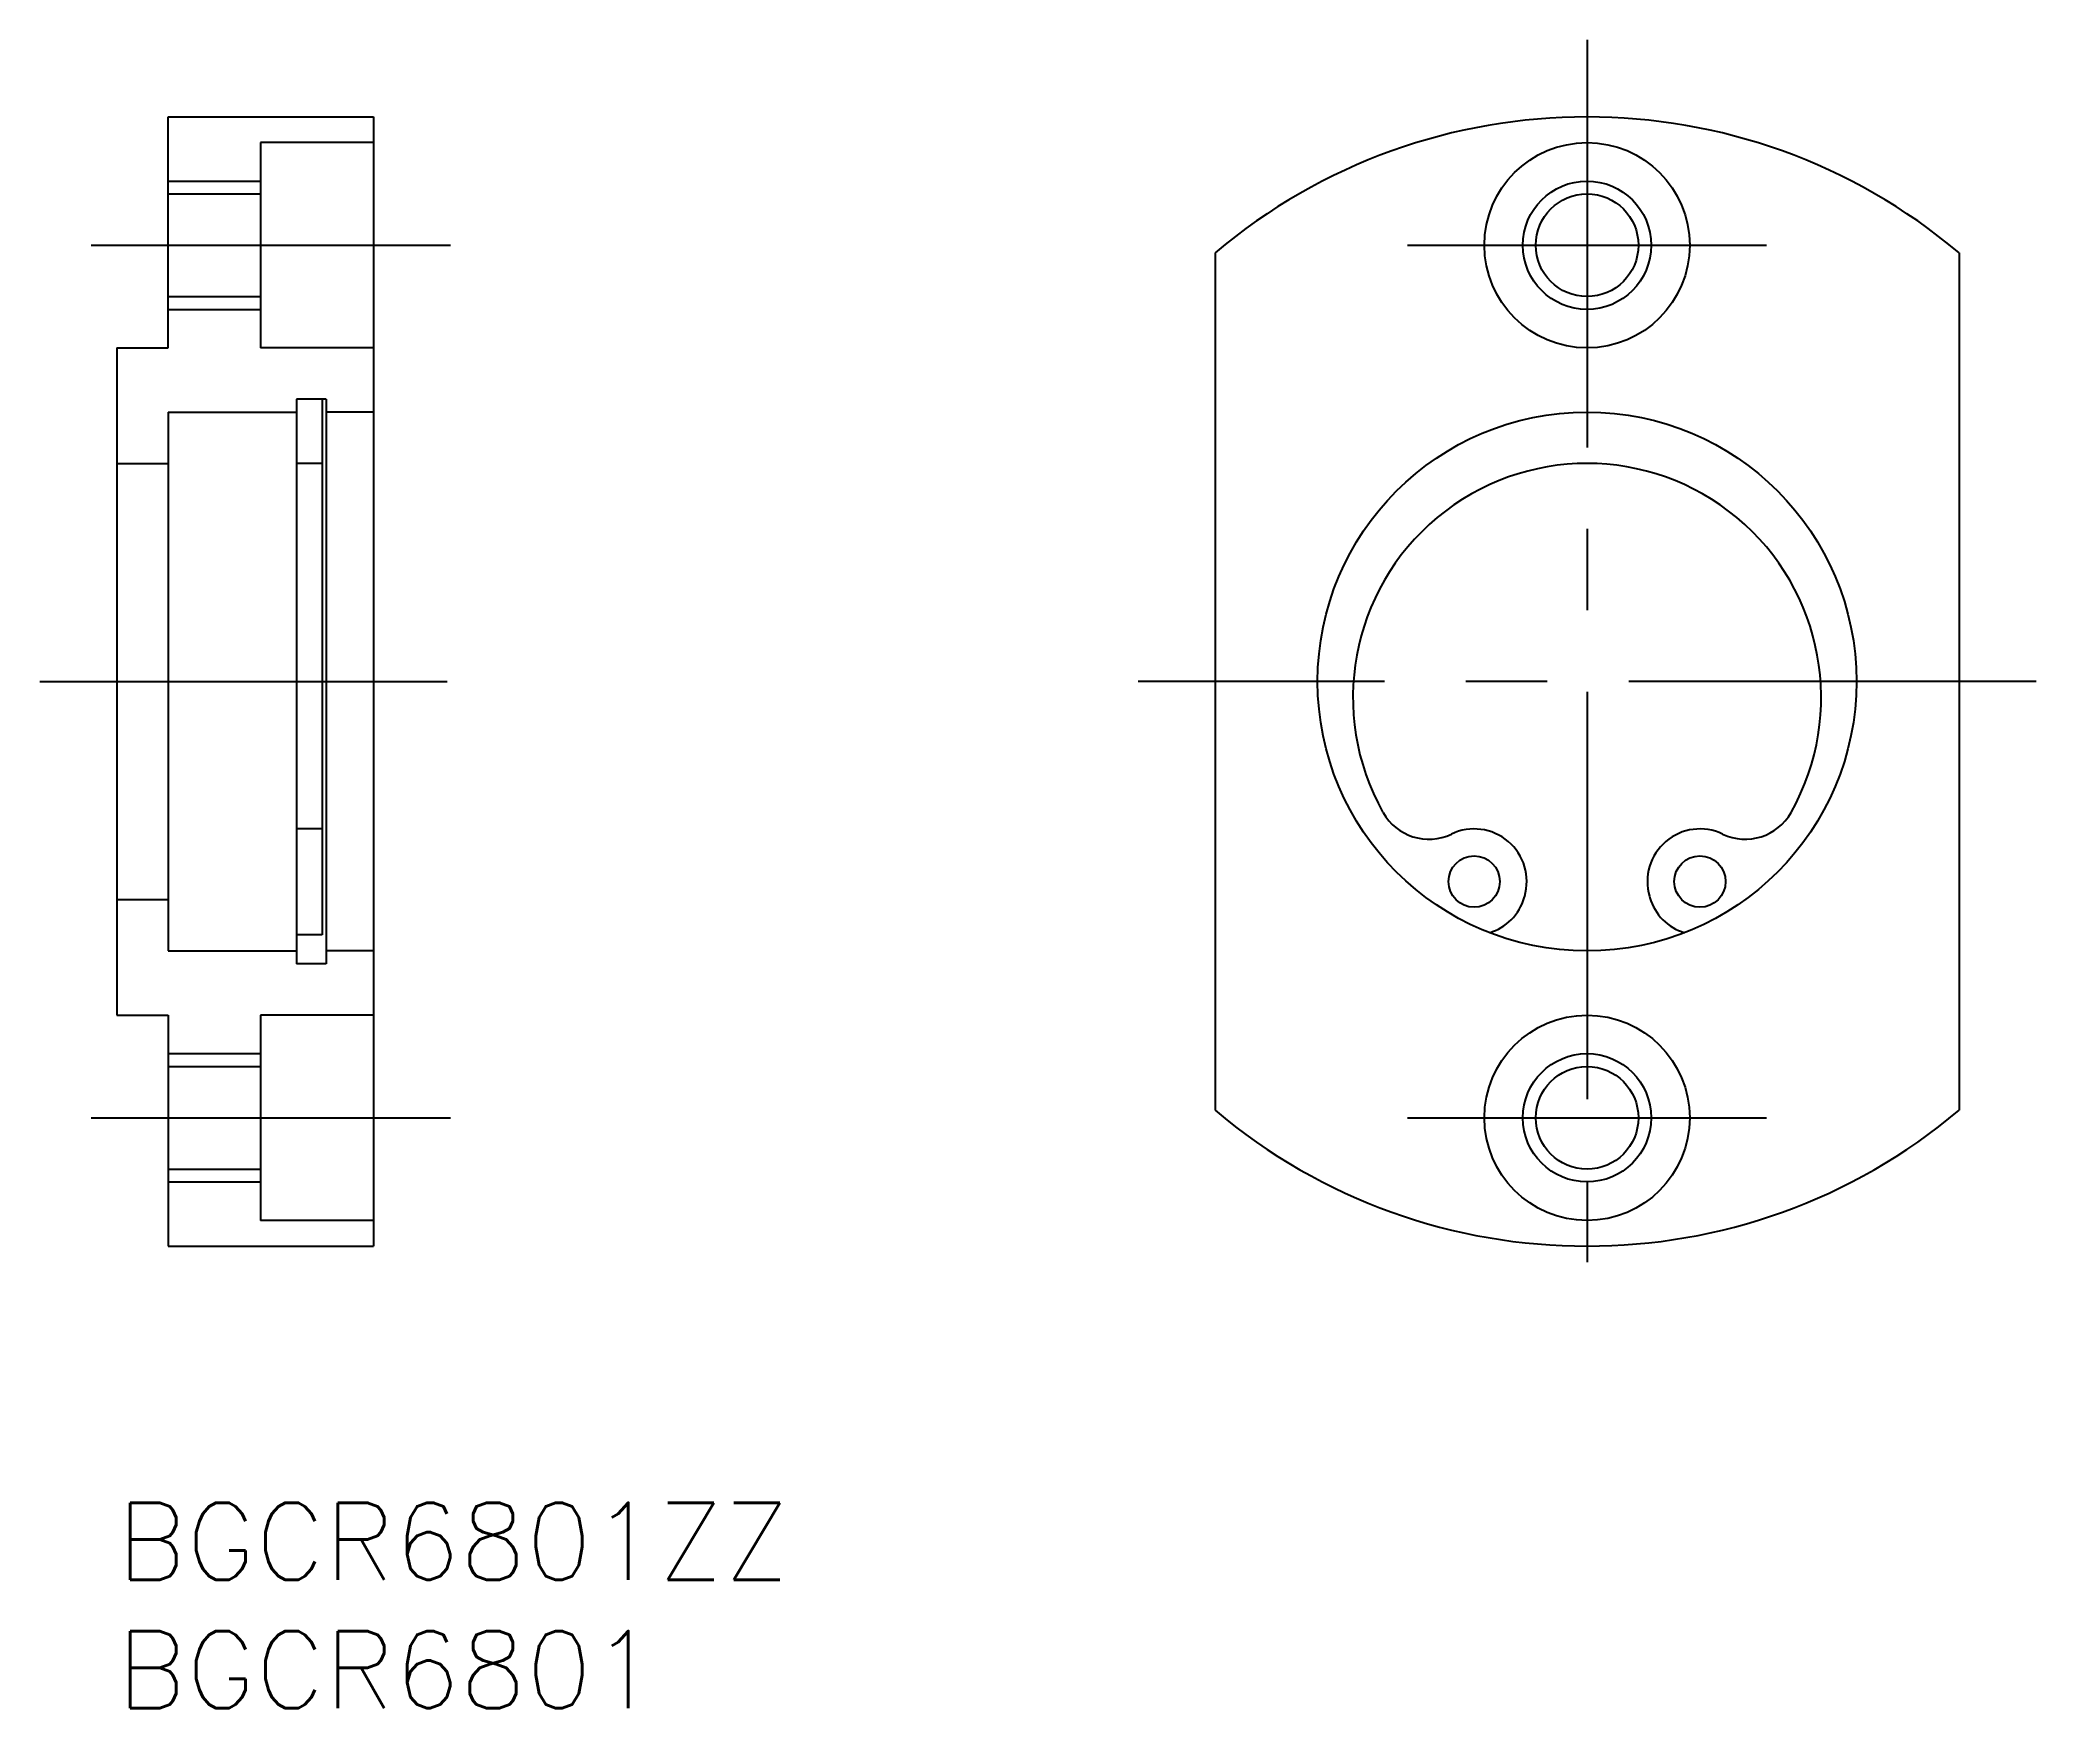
# Model space of a CAD drawing. Extents: x -3 to 74.8, y -8 to 57.
import ezdxf

# ---------------------------------------------------------------- set-up
doc = ezdxf.new("R2010")
doc.units = 0
doc.header["$LTSCALE"] = 0.5
doc.linetypes.add('CENTER', pattern=[50.8, 31.75, -6.35, 6.35, -6.35])
for name, color, linetype in [('MSM_CENTER', 1, 'CENTER'), ('MSM_CONTINUOUS', 7, 'CONTINUOUS'), ('MSM_NARROW', 5, 'CONTINUOUS'), ('MSM_PART_NUMBER', 7, 'CONTINUOUS')]:
    doc.layers.add(name, color=color, linetype=linetype)
doc.styles.get("Standard").update_dxf_attribs({"font": 'txt.shx', "height": 3, "bigfont": 'bigfont.shx'})

# ---------------------------------------------------------------- blocks, each defined once
blk = doc.blocks.new('*U4')
at = {"layer": 'MSM_PART_NUMBER'}
blk.add_text('BGCR6801ZZ', height=3, dxfattribs=at).set_placement((0, -3))
blk = doc.blocks.new('*U5')
at = {"layer": 'MSM_PART_NUMBER'}
blk.add_text('BGCR6801', height=3, dxfattribs=at).set_placement((0, -8))

msp = doc.modelspace()

# ---------------------------------------------------------------- linework, layer by layer
at = {"layer": 'MSM_CENTER'}
for p, q in [((57.298, 57), (57.298, 7)), ((-1, 49), (13, 49)), ((50.298, 49), (64.298, 49)), ((-3, 32), (13, 32)), ((74.798, 32), (39.798, 32)), ((-1, 15), (13, 15)), ((50.298, 15), (64.298, 15))]:
    msp.add_line(p, q, dxfattribs=at)
at = {"layer": 'MSM_CONTINUOUS'}
for p, q in [((2, 54), (10, 54)), ((2, 45), (2, 54)), ((10, 54), (10, 10)), ((10, 53), (5.6, 53)), ((5.6, 53), (5.6, 45)), ((2, 51), (5.6, 51)), ((42.798, 48.705), (42.798, 15.295)), ((71.798, 48.705), (71.798, 15.295)), ((2, 47), (5.6, 47)), ((0, 45), (2, 45)), ((0, 45), (0, 19)), ((10, 45), (5.6, 45)), ((7, 43), (7, 21)), ((8.15, 43, 0.5), (7, 43, 0.5)), ((8, 43), (8, 22.132)), ((8.15, 43), (8.15, 21)), ((2, 42.5), (7, 42.5)), ((2, 42.5), (2, 21.5)), ((10, 42.5, 0.5), (8.15, 42.5, 0.5)), ((0, 40.5), (2, 40.5)), ((8, 40.5, 0.5), (7, 40.5, 0.5)), ((8, 26.256, 0.5), (7, 26.256, 0.5)), ((0, 23.5), (2, 23.5)), ((54.849, 23.574), (54.867, 23.634)), ((59.73, 23.634), (59.747, 23.574)), ((8, 22.132, 0.5), (7, 22.132, 0.5)), ((2, 21.5), (7, 21.5)), ((10, 21.5, 0.5), (8.15, 21.5, 0.5)), ((8.15, 21, 0.5), (7, 21, 0.5)), ((0, 19), (2, 19)), ((2, 19), (2, 10)), ((10, 19), (5.6, 19)), ((5.6, 19), (5.6, 11)), ((2, 17), (5.6, 17)), ((2, 13), (5.6, 13)), ((10, 11), (5.6, 11)), ((2, 10), (10, 10))]:
    msp.add_line(p, q, dxfattribs=at)
for centre, radius in [((57.298, 49), 4), ((57.298, 49), 2), ((57.298, 32), 10.5), ((52.898, 24.206), 1), ((61.698, 24.206), 1), ((57.298, 15), 4), ((57.298, 15), 2)]:
    msp.add_circle(centre, radius, dxfattribs=at)
for centre, radius, start, end in [((57.298, 31.5), 22.5, 49.87597, 130.12403), ((57.298, 31.375), 9.125, 330.641, 209.359), ((51.132, 27.906), 2.05, 209.359, 295.51898), ((63.465, 27.906), 2.05, 244.48102, 330.641), ((52.898, 24.206), 2.05, 343.79404, 115.51898), ((61.698, 24.206), 2.05, 64.48102, 196.20596), ((52.929, 24.132), 2, 286.41591, 343.79404), ((61.668, 24.132), 2, 196.20596, 253.58409), ((57.298, 32.5), 22.5, 229.87597, 310.12403)]:
    msp.add_arc(centre, radius, start, end, dxfattribs=at)
at = {"layer": 'MSM_NARROW'}
for p, q in [((2, 51.5), (5.6, 51.5)), ((2, 46.5), (5.6, 46.5)), ((2, 17.5), (5.6, 17.5)), ((2, 12.5), (5.6, 12.5))]:
    msp.add_line(p, q, dxfattribs=at)
for centre in [(57.298, 49), (57.298, 15)]:
    msp.add_circle(centre, 2.5, dxfattribs=at)

# ---------------------------------------------------------------- block references
at = {"layer": 'MSM_CONTINUOUS'}
for name in ['*U4', '*U5']:
    msp.add_blockref(name, (0, 0), dxfattribs=at)

doc.saveas('drawing.dxf')
